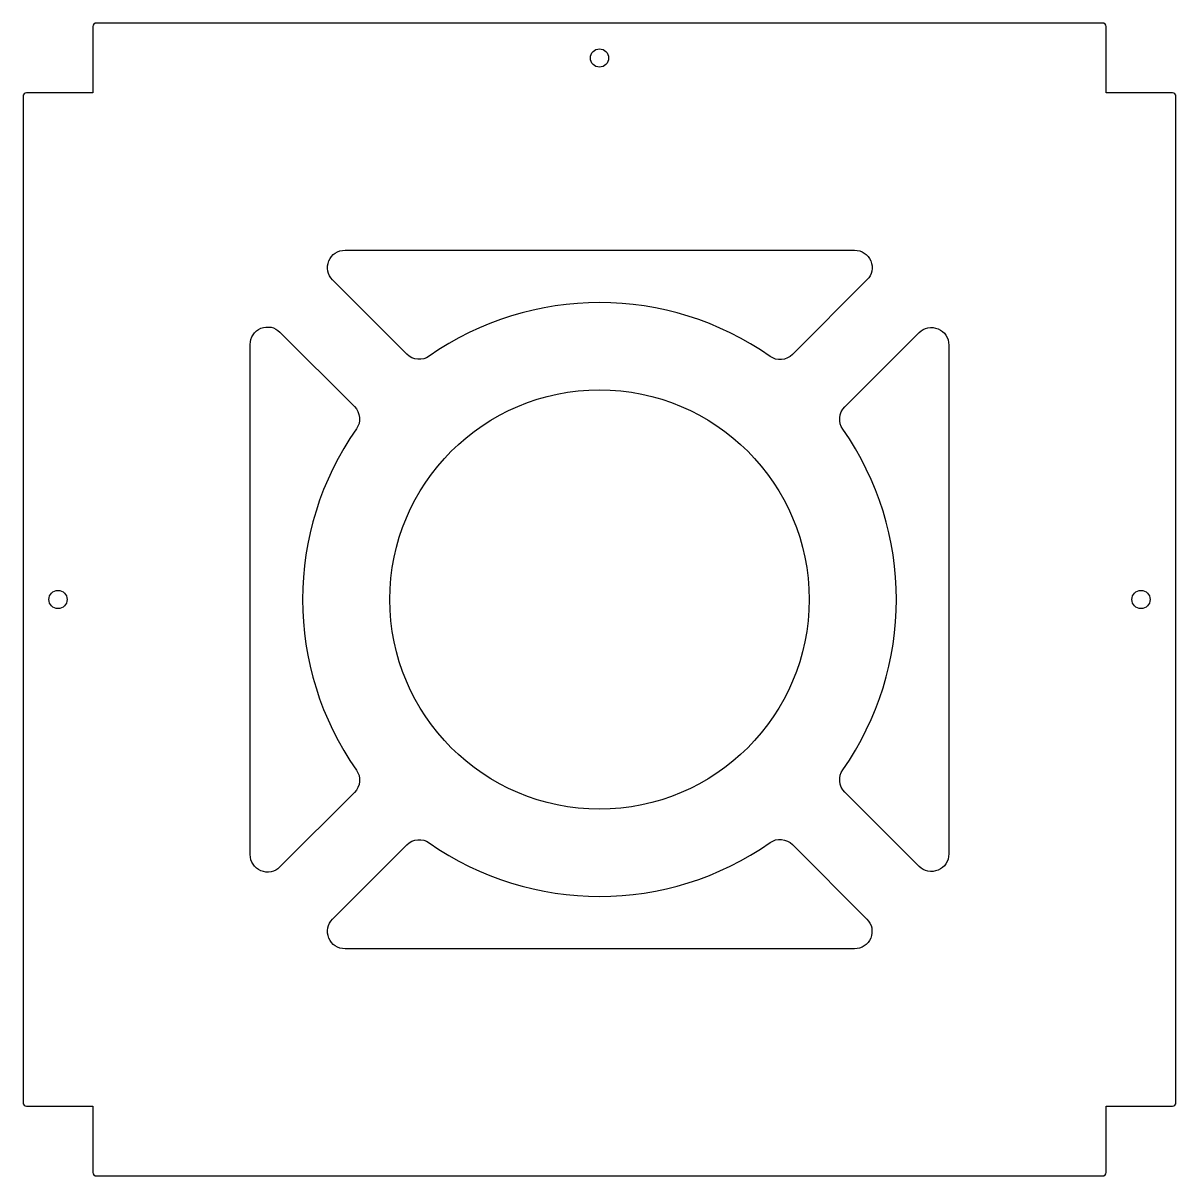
# Model space of a CAD drawing. Header units: inches. Extents: x 0 to 16.5, y -16.5 to 0.
import ezdxf

# ---------------------------------------------------------------- set-up
doc = ezdxf.new("R2010")
doc.units = ezdxf.units.IN
doc.layers.get('0').update_dxf_attribs({"linetype": 'CONTINUOUS'})

msp = doc.modelspace()

# ---------------------------------------------------------------- linework, layer by layer
for points in [[(15.45, 0), (1.05, 0, 0.414214), (1, -0.05), (1, -1), (0.05, -1, 0.414214), (0, -1.05), (0, -15.45, 0.414214), (0.05, -15.5), (1, -15.5), (1, -16.45, 0.414214), (1.05, -16.5), (15.45, -16.5, 0.414214), (15.5, -16.45), (15.5, -15.5), (16.45, -15.5, 0.414214), (16.5, -15.45), (16.5, -1.05, 0.414214), (16.45, -1), (15.5, -1), (15.5, -0.05, 0.414214)], [(4.608, -3.25), (11.901, -3.25, -0.668179), (12.078, -3.677), (11.012, -4.743, -0.364254), (10.691, -4.771, 0.315444), (5.814, -4.767, -0.363836), (5.494, -4.739), (4.431, -3.677, -0.668179)], [(3.25, -11.901), (3.25, -4.6, -0.668179), (3.677, -4.423), (4.743, -5.489, -0.364214), (4.771, -5.809, 0.315812), (4.771, -10.691, -0.364254), (4.743, -11.012), (3.677, -12.078, -0.668179)], [(13.25, -4.608), (13.25, -11.892, -0.668179), (12.823, -12.069), (11.761, -11.006, -0.363836), (11.733, -10.686, 0.315038), (11.733, -5.814, -0.363836), (11.761, -5.494), (12.823, -4.431, -0.668179)], [(11.9, -13.25), (4.608, -13.25, -0.668179), (4.431, -12.823), (5.494, -11.761, -0.363836), (5.814, -11.733, 0.315405), (10.691, -11.729, -0.364214), (11.011, -11.757), (12.077, -12.823, -0.668179)]]:
    msp.add_lwpolyline(points, format="xyb", close=True)
for centre, radius in [((8.25, -0.5), 0.13), ((8.25, -8.25), 3), ((0.5, -8.25), 0.13), ((16, -8.25), 0.13)]:
    msp.add_circle(centre, radius)

doc.saveas('drawing.dxf')
